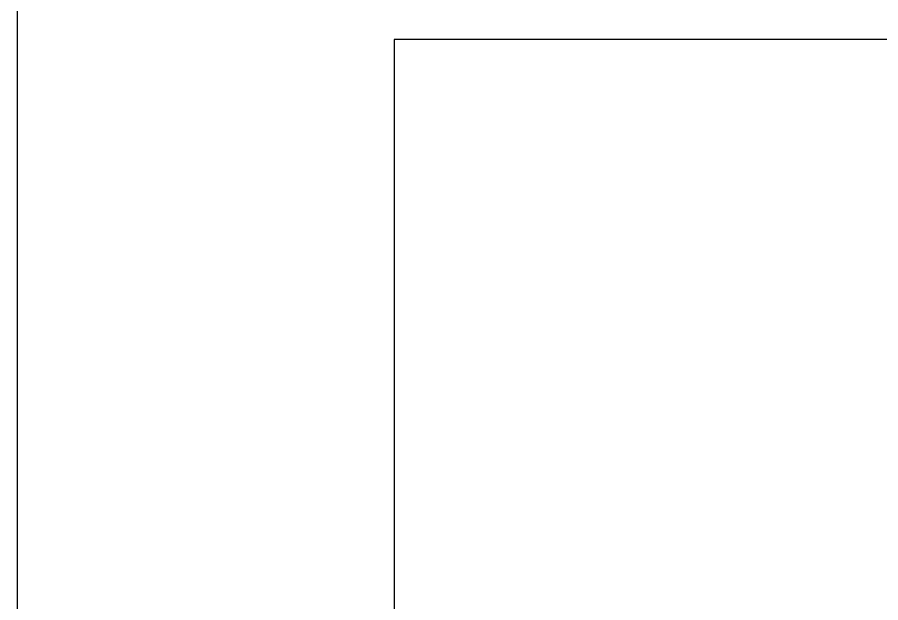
# Model space of a CAD drawing. Header units: millimetres. Extents: x -46397 to 283259, y -8690 to 23983.
# Drawn here: x -46397 to -41926, y 4425 to 7459 of the extents above; entities that cross this region are included whole.
import ezdxf

# ---------------------------------------------------------------- set-up
doc = ezdxf.new("R2010")
doc.units = ezdxf.units.MM
doc.layers.add('Dtext', color=255, linetype='Continuous', lineweight=20)
doc.styles.add('Chu va so', font='arial.ttf')
doc.styles.add('TCVN', font='arial.ttf')

# ---------------------------------------------------------------- blocks, each defined once
blk = doc.blocks.new('*U1811')
at = {"lineweight": 25}
for points in [[(0, 0), (18993, 0), (18993, 12441.4), (0, 12441.4)], [(0, 0), (14360.6, 0), (14360.6, 12441.4), (0, 12441.4)]]:
    blk.add_lwpolyline(points, close=True, dxfattribs=at)
at = {"layer": 'Dtext', "ltscale": 0.1}
for tag, p, height, style in [('REV_3', (14482.9, 4673), 82.7, 'TCVN'), ('FOR_APPROVAL3', (15310.2, 4667.2, -0.7), 99.3, 'TCVN'), ('REV_2', (14482.9, 4364.2), 82.7, 'TCVN'), ('FOR_APPROVAL2', (15310.2, 4358.4, -0.7), 99.3, 'TCVN'), ('REV_1', (14482.9, 4055.4), 82.7, 'TCVN'), ('FOR_APPROVAL1', (15310.2, 4049.5, -0.7), 99.3, 'TCVN'), ('NGUOI_VE', (16191.6, 3742.1, -0.7), 99.3, 'TCVN'), ('NGUOI_KIEM_2', (17068.8, 3742.1, -0.8), 99.3, 'TCVN'), ('NGUOI_DUYET', (18128.4, 3742.1, -0.8), 99.3, 'TCVN'), ('REV_0', (14482.9, 3746.5), 82.7, 'TCVN'), ('1.1_A4', (18181.6, 188.4, -0.8), 99.3, 'Chu va so'), ('A4_A4', (18511.9, 188.4, -0.8), 99.3, 'Chu va so'), ('REV.', (18783.9, 188.4, -0.8), 99.3, 'Chu va so')]:
    blk.add_attdef(tag, p, '', height=height, dxfattribs=dict(at, style=style))
for tag, p, height, style, width in [('NGAY_REV03', (14692.6, 4667.2, -0.7), 86, 'TCVN', 0.95), ('NGAY_REV02', (14692.6, 4358.4, -0.7), 86, 'TCVN', 0.95), ('NGAY_REV01', (14692.6, 4049.5, -0.7), 86, 'TCVN', 0.95), ('NGAY_REV0', (14692.6, 3740.7, -0.8), 86, 'TCVN', 0.95), ('DWD.NO', (14684.9, 80.5, -0.8), 132.4, 'Chu va so', 0.85)]:
    blk.add_attdef(tag, p, '', height=height, dxfattribs=dict(at, style=style, width=width))
at = {"layer": 'Dtext', "lineweight": 25, "ltscale": 0.1, "style": 'Chu va so'}
for tag, p, height in [('PROJECT_CODE', (15641.5, 1555.2), 198.5), ('TITLE1', (14781.7, 1186, -0.8), 132.4), ('TITLE2', (14781.7, 874.8, -0.8), 132.4), ('TITLE3', (14781.7, 565.9, -0.8), 132.4)]:
    blk.add_attdef(tag, p, '', height=height, dxfattribs=at)

msp = doc.modelspace()

# ---------------------------------------------------------------- linework, layer by layer
msp.add_lwpolyline([(-5297.58, 11840.68), (-46396.93, 11840.68), (-46396.93, -8689.89), (-5297.58, -8689.89)], close=True)

# ---------------------------------------------------------------- next in the draw order: block references
at = {"xscale": 0.9084576280678549, "yscale": 0.9084576280678549, "zscale": 0.9084576280678549}
msp.add_blockref('*U1811', (-44445.23, -3958.11), dxfattribs=at)

doc.saveas('drawing.dxf')
